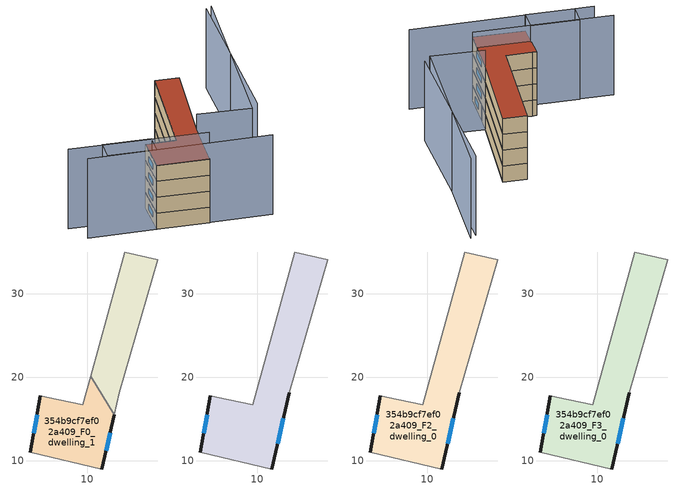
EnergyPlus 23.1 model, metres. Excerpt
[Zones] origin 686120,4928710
354b9cf7ef02a409_F0_dwelling_0
 floor ground (EU_floor_Construction): 18.4,34.04 13.82,18.12 13.22,15.49 10.4,20.1 14.45,34.97 z0
 wall adiabatic (EU_wall_Construction): 13.22,15.49 13.82,18.12 18.4,34.04 14.45,34.97 10.4,20.1 z0:3
 wall to 354b9cf7ef02a409_F0_dwelling_1 (EU_wall_Construction): 10.4,20.1 13.22,15.49 z0:3
354b9cf7ef02a409_F0_dwelling_1
 floor ground (EU_floor_Construction): 10.4,20.1 13.22,15.49 11.74,9.02 3.19,11.04 4.39,17.75 5.14,17.59 9.47,16.68 z0
 wall outside (EU_wall_Construction): 11.74,9.02 13.22,15.49 / 4.39,17.75 3.19,11.04 z0:3
 wall adiabatic (EU_wall_Construction): 3.19,11.04 11.74,9.02 / 10.4,20.1 9.47,16.68 5.14,17.59 4.39,17.75 z0:3
 window (EU_Window_Construction): 12.23,11.18 12.73,13.33 / 3.99,15.52 3.59,13.28 z1:2
354b9cf7ef02a409_F1_dwelling_0
 floor to 354b9cf7ef02a409_F0_dwelling_0 (EU_floor_Construction): 18.4,34.04 13.82,18.12 13.22,15.49 10.4,20.1 14.45,34.97 z3
 floor to 354b9cf7ef02a409_F0_dwelling_1 (EU_floor_Construction): 10.4,20.1 13.22,15.49 11.74,9.02 3.19,11.04 4.39,17.75 5.14,17.59 9.47,16.68 z3
 wall outside (EU_wall_Construction): 11.74,9.02 13.82,18.12 / 4.39,17.75 3.19,11.04 z3:6
 wall adiabatic (EU_wall_Construction): 13.82,18.12 18.4,34.04 14.45,34.97 9.47,16.68 5.14,17.59 4.39,17.75 / 3.19,11.04 11.74,9.02 z3:6
 window (EU_Window_Construction): 12.43,12.06 13.13,15.09 / 3.99,15.52 3.59,13.28 z4:5
354b9cf7ef02a409_F2_dwelling_0
 floor to 354b9cf7ef02a409_F1_dwelling_0 (EU_floor_Construction): 18.4,34.04 13.82,18.12 11.74,9.02 3.19,11.04 4.39,17.75 5.14,17.59 9.47,16.68 14.45,34.97 z6
 wall outside (EU_wall_Construction): 11.74,9.02 13.82,18.12 / 4.39,17.75 3.19,11.04 z6:9
 wall adiabatic (EU_wall_Construction): 13.82,18.12 18.4,34.04 14.45,34.97 9.47,16.68 5.14,17.59 4.39,17.75 / 3.19,11.04 11.74,9.02 z6:9
 window (EU_Window_Construction): 12.43,12.06 13.13,15.09 / 3.99,15.52 3.59,13.28 z7:8
354b9cf7ef02a409_F3_dwelling_0
 floor to 354b9cf7ef02a409_F2_dwelling_0 (EU_floor_Construction): 18.4,34.04 13.82,18.12 11.74,9.02 3.19,11.04 4.39,17.75 5.14,17.59 9.47,16.68 14.45,34.97 z9
 wall outside (EU_wall_Construction): 11.74,9.02 13.82,18.12 / 4.39,17.75 3.19,11.04 z9:12
 wall adiabatic (EU_wall_Construction): 13.82,18.12 18.4,34.04 14.45,34.97 9.47,16.68 5.14,17.59 4.39,17.75 / 3.19,11.04 11.74,9.02 z9:12
 window (EU_Window_Construction): 12.43,12.06 13.13,15.09 / 3.99,15.52 3.59,13.28 z10:11
 roof outside (EU_roof_Construction): 11.74,9.02 13.82,18.12 18.4,34.04 14.45,34.97 9.47,16.68 5.14,17.59 4.39,17.75 3.19,11.04 z12
shading: -7.98,13.39 22.11,7.06 / 13.17,12.17 -9.56,17.42 / 24.1,16.97 29.53,47.02 / 30.66,47.43 22.66,15.88 / 22.66,15.88 13.82,18.12 / 3.19,11.04 -4.8,12.72 / -4.8,12.72 -4.07,16.19 / -4.07,16.19 3.92,14.51 / 3.92,14.51 3.19,11.04 z0:15
[Building]
EU S2 Campaign: North Axis=0; Terrain=City; Solar Distribution=FullExterior
[Site:Location]
Bologna: Latitude=44.5; Longitude=11.25; Time Zone=1; Elevation=37
[SizingPeriod:WeatherFileDays]
AnnualSizingPeriod: Begin Month=1; Begin Day of Month=1; End Month=12; End Day of Month=31; Day of Week for Start Day=Monday; Use Weather File Daylight Saving Period=No; Use Weather File Rain and Snow Indicators=No
[MATERIAL]
EU_InternalMass_Material: Roughness=MediumRough; Thickness=0.1; Conductivity=1; Density=1800; Specific Heat=900; Thermal Absorptance=0.9; Solar Absorptance=0.7; Visible Absorptance=0.7
[MATERIAL:NOMASS] Roughness=MediumRough; Thermal Absorptance=0.9; Solar Absorptance=0.7; Visible Absorptance=0.7
Name | Thermal Resistance
EU_wall_NoMass | 0.937881
EU_roof_NoMass | 0.548572
EU_floor_NoMass | 0.71348
[WINDOWMATERIAL:SIMPLEGLAZINGSYSTEM]
EU_Window_SimpleGlazing: UFactor=4.25633; Solar Heat Gain Coefficient=0.85; Visible Transmittance=0.85
[CONSTRUCTION]
EU_wall_Construction: EU_wall_NoMass
EU_roof_Construction: EU_roof_NoMass
EU_floor_Construction: EU_floor_NoMass
EU_Window_Construction: EU_Window_SimpleGlazing
EU_InternalMass_Construction: EU_InternalMass_Material
[ZONE] Type=1; Multiplier=1; Ceiling Height=autocalculate; Floor Area=autocalculate; Part of Total Floor Area=Yes
Name | Volume
354b9cf7ef02a409_F0_dwelling_0 | 204.302
354b9cf7ef02a409_F1_dwelling_0; 354b9cf7ef02a409_F2_dwelling_0; 354b9cf7ef02a409_F3_dwelling_0 | 408.587
354b9cf7ef02a409_F0_dwelling_1 | 204.294
[INTERNALMASS] Construction=EU_InternalMass_Construction
Name | Zone or ZoneList | Surface Area
354b9cf7ef02a409_F0_dwelling_0_EU_InternalMass | 354b9cf7ef02a409_F0_dwelling_0 | 68.101
354b9cf7ef02a409_F0_dwelling_1_EU_InternalMass | 354b9cf7ef02a409_F0_dwelling_1 | 68.0979
354b9cf7ef02a409_F1_dwelling_0_EU_InternalMass | 354b9cf7ef02a409_F1_dwelling_0 | 136.196
354b9cf7ef02a409_F2_dwelling_0_EU_InternalMass | 354b9cf7ef02a409_F2_dwelling_0 | 136.196
354b9cf7ef02a409_F3_dwelling_0_EU_InternalMass | 354b9cf7ef02a409_F3_dwelling_0 | 136.196
[OTHEREQUIPMENT] Fuel Type=Electricity; Design Level Calculation Method=Watts/Area; Power per Zone Floor Area=1; Fraction Latent=0; Fraction Radiant=0; Fraction Lost=0; Carbon Dioxide Generation Rate=0; EndUse Subcategory=EU_Step8_InternalGains
Name | Zone or ZoneList or Space or SpaceList | Schedule
EU_Step8_InternalGain_354b9cf7ef02a409_F0_dwelling_0_f000 | 354b9cf7ef02a409_F0_dwelling_0 | EU_Step8_GainSchedule_354b9cf7ef02a409_F0_dwelling_0_f000
EU_Step8_InternalGain_354b9cf7ef02a409_F0_dwelling_1_f000 | 354b9cf7ef02a409_F0_dwelling_1 | EU_Step8_GainSchedule_354b9cf7ef02a409_F0_dwelling_1_f000
EU_Step8_InternalGain_354b9cf7ef02a409_F1_dwelling_0_f000 | 354b9cf7ef02a409_F1_dwelling_0 | EU_Step8_GainSchedule_354b9cf7ef02a409_F1_dwelling_0_f000
EU_Step8_InternalGain_354b9cf7ef02a409_F2_dwelling_0_f000 | 354b9cf7ef02a409_F2_dwelling_0 | EU_Step8_GainSchedule_354b9cf7ef02a409_F2_dwelling_0_f000
EU_Step8_InternalGain_354b9cf7ef02a409_F3_dwelling_0_f000 | 354b9cf7ef02a409_F3_dwelling_0 | EU_Step8_GainSchedule_354b9cf7ef02a409_F3_dwelling_0_f000
[ZONEVENTILATION:DESIGNFLOWRATE] Schedule=EU_AlwaysOn; Design Flow Rate Calculation Method=AirChanges/Hour; Air Changes per Hour=0.687892; Ventilation Type=Natural; Fan Pressure Rise=0; Fan Total Efficiency=1; Constant Term Coefficient=1; Temperature Term Coefficient=0; Velocity Term Coefficient=0; Velocity Squared Term Coefficient=0; Minimum Indoor Temperature=-100; Maximum Indoor Temperature=100; Delta Temperature=-100; Minimum Outdoor Temperature=-100; Maximum Outdoor Temperature=100; Maximum Wind Speed=40
Name | Zone or ZoneList or Space or SpaceList
EU_ConstantAir_354b9cf7ef02a409_F0_dwelling_0 | 354b9cf7ef02a409_F0_dwelling_0
EU_ConstantAir_354b9cf7ef02a409_F0_dwelling_1 | 354b9cf7ef02a409_F0_dwelling_1
EU_ConstantAir_354b9cf7ef02a409_F1_dwelling_0 | 354b9cf7ef02a409_F1_dwelling_0
EU_ConstantAir_354b9cf7ef02a409_F2_dwelling_0 | 354b9cf7ef02a409_F2_dwelling_0
EU_ConstantAir_354b9cf7ef02a409_F3_dwelling_0 | 354b9cf7ef02a409_F3_dwelling_0
[HVACTEMPLATE:THERMOSTAT] Constant Heating Setpoint=20; Constant Cooling Setpoint=50
EU_HeatOnly_354b9cf7ef02a409_F0_dwelling_0; EU_HeatOnly_354b9cf7ef02a409_F0_dwelling_1; EU_HeatOnly_354b9cf7ef02a409_F1_dwelling_0; EU_HeatOnly_354b9cf7ef02a409_F2_dwelling_0; EU_HeatOnly_354b9cf7ef02a409_F3_dwelling_0
[HVACTEMPLATE:ZONE:IDEALLOADSAIRSYSTEM] System Availability Schedule=EU_AlwaysOn; Maximum Heating Supply Air Temperature=50; Minimum Cooling Supply Air Temperature=13; Maximum Heating Supply Air Humidity Ratio=0.0156; Minimum Cooling Supply Air Humidity Ratio=0.0077; Heating Limit=NoLimit; Cooling Limit=NoLimit; Heating Availability Schedule=EU_AlwaysOn; Cooling Availability Schedule=EU_CoolingOff; Dehumidification Control Type=ConstantSensibleHeatRatio; Cooling Sensible Heat Ratio=0.7; Dehumidification Setpoint=60; Humidification Control Type=None; Humidification Setpoint=30; Outdoor Air Method=None; Outdoor Air Flow Rate per Person=0.00944; Outdoor Air Flow Rate per Zone Floor Area=0; Outdoor Air Flow Rate per Zone=0; Demand Controlled Ventilation Type=None; Outdoor Air Economizer Type=NoEconomizer; Heat Recovery Type=None; Sensible Heat Recovery Effectiveness=0.7; Latent Heat Recovery Effectiveness=0.65
Name | Template Thermostat
354b9cf7ef02a409_F0_dwelling_0 | EU_HeatOnly_354b9cf7ef02a409_F0_dwelling_0
354b9cf7ef02a409_F0_dwelling_1 | EU_HeatOnly_354b9cf7ef02a409_F0_dwelling_1
354b9cf7ef02a409_F1_dwelling_0 | EU_HeatOnly_354b9cf7ef02a409_F1_dwelling_0
354b9cf7ef02a409_F2_dwelling_0 | EU_HeatOnly_354b9cf7ef02a409_F2_dwelling_0
354b9cf7ef02a409_F3_dwelling_0 | EU_HeatOnly_354b9cf7ef02a409_F3_dwelling_0
[SIZING:ZONE] Zone Cooling Design Supply Air Temperature Input Method=SupplyAirTemperature; Zone Cooling Design Supply Air Temperature=13; Zone Heating Design Supply Air Temperature Input Method=SupplyAirTemperature; Zone Heating Design Supply Air Temperature=50; Zone Cooling Design Supply Air Humidity Ratio=0.008; Zone Heating Design Supply Air Humidity Ratio=0.008; Cooling Design Air Flow Method=DesignDay; Cooling Design Air Flow Rate=0; Cooling Minimum Air Flow per Zone Floor Area=0.000762; Cooling Minimum Air Flow=0; Cooling Minimum Air Flow Fraction=0.2; Heating Design Air Flow Method=DesignDay; Heating Design Air Flow Rate=0; Heating Maximum Air Flow per Zone Floor Area=0.002032; Heating Maximum Air Flow=0.141576; Heating Maximum Air Flow Fraction=0.3; Account for Dedicated Outdoor Air System=No; Dedicated Outdoor Air System Control Strategy=NeutralSupplyAir; Dedicated Outdoor Air Low Setpoint Temperature for Design=autosize; Dedicated Outdoor Air High Setpoint Temperature for Design=autosize; Zone Load Sizing Method=Sensible Load Only No Latent Load; Zone Latent Cooling Design Supply Air Humidity Ratio Input Method=HumidityRatioDifference; Zone Cooling Design Supply Air Humidity Ratio Difference=0.005; Zone Latent Heating Design Supply Air Humidity Ratio Input Method=HumidityRatioDifference; Zone Humidification Design Supply Air Humidity Ratio Difference=0.005
354b9cf7ef02a409_F0_dwelling_0; 354b9cf7ef02a409_F0_dwelling_1; 354b9cf7ef02a409_F1_dwelling_0; 354b9cf7ef02a409_F2_dwelling_0; 354b9cf7ef02a409_F3_dwelling_0
[SCHEDULE:CONSTANT]
Name | Hourly Value
EU_AlwaysOn | 1
EU_CoolingOff | 0
[SCHEDULE:FILE] Column Number=1; Rows to Skip at Top=0; Number of Hours of Data=8760; Column Separator=Comma; Interpolate to Timestep=No; Minutes per Item=60; Adjust Schedule for Daylight Savings=Yes
Name | File
EU_Step8_GainSchedule_354b9cf7ef02a409_F0_dwelling_0_f000 | ../../schedules/354b9cf7ef02a409/354b9cf7ef02a409_F0_dwelling_0_f000_gain.csv
EU_Step8_GainSchedule_354b9cf7ef02a409_F0_dwelling_1_f000 | ../../schedules/354b9cf7ef02a409/354b9cf7ef02a409_F0_dwelling_1_f000_gain.csv
EU_Step8_GainSchedule_354b9cf7ef02a409_F1_dwelling_0_f000 | ../../schedules/354b9cf7ef02a409/354b9cf7ef02a409_F1_dwelling_0_f000_gain.csv
EU_Step8_GainSchedule_354b9cf7ef02a409_F2_dwelling_0_f000 | ../../schedules/354b9cf7ef02a409/354b9cf7ef02a409_F2_dwelling_0_f000_gain.csv
EU_Step8_GainSchedule_354b9cf7ef02a409_F3_dwelling_0_f000 | ../../schedules/354b9cf7ef02a409/354b9cf7ef02a409_F3_dwelling_0_f000_gain.csv
